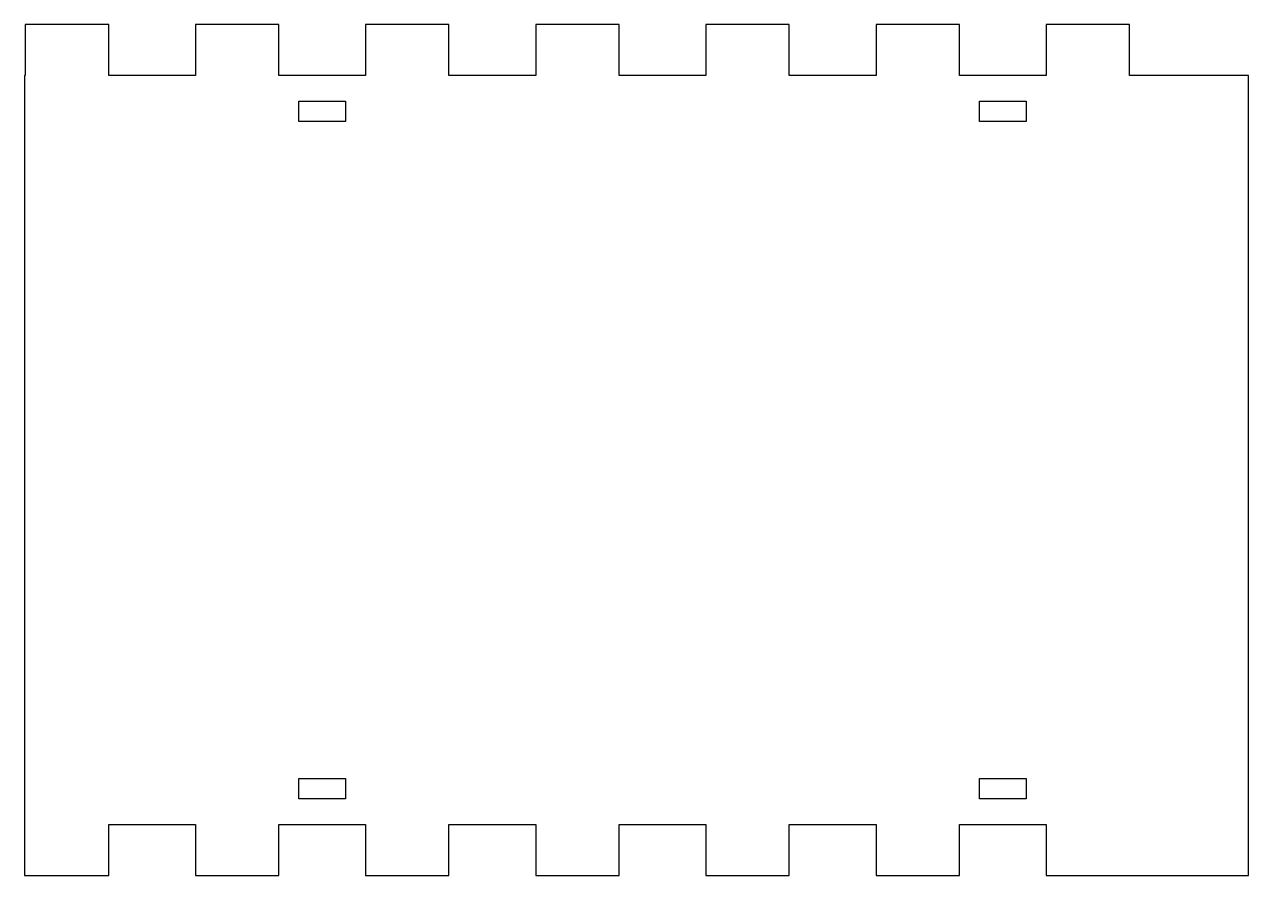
# Model space of a CAD drawing. Header units: millimetres. Extents: x -5 to 139, y -94 to 6.
import ezdxf

# ---------------------------------------------------------------- set-up
doc = ezdxf.new("R2010")
doc.units = ezdxf.units.MM

msp = doc.modelspace()

# ---------------------------------------------------------------- linework, layer by layer
for points in [[(15.1, -88), (15.1, -94), (24.9, -94), (24.9, -88), (35.1, -88), (35.1, -94), (44.9, -94), (44.9, -88), (55.1, -88), (55.1, -94), (64.9, -94), (64.9, -88), (75.1, -88), (75.1, -94), (84.9, -94), (84.9, -88), (95.1, -88), (95.1, -94), (104.9, -94), (104.9, -88), (115.1, -88), (115.1, -94), (138.88, -94), (138.88, 0), (124.9, 0), (124.9, 6), (115.1, 6), (115.1, 0), (104.9, 0), (104.9, 6), (95.1, 6), (95.1, 0), (84.9, 0), (84.9, 6), (75.1, 6), (75.1, 0), (64.9, 0), (64.9, 6), (55.1, 6), (55.1, 0), (44.9, 0), (44.9, 6), (35.1, 6), (35.1, 0), (24.9, 0), (24.9, 6), (15.1, 6), (15.1, 0), (4.9, 0), (4.9, 6), (-4.9, 6), (-4.9, 0), (-5, 0), (-5, -94), (4.9, -94), (4.9, -88)], [(32.75, -3), (32.75, -5.4), (27.25, -5.4), (27.25, -3)], [(107.25, -5.4), (107.25, -3), (112.75, -3), (112.75, -5.4)], [(32.75, -82.6), (32.75, -85), (27.25, -85), (27.25, -82.6)], [(112.75, -82.6), (112.75, -85), (107.25, -85), (107.25, -82.6)]]:
    msp.add_lwpolyline(points, close=True)

doc.saveas('drawing.dxf')
